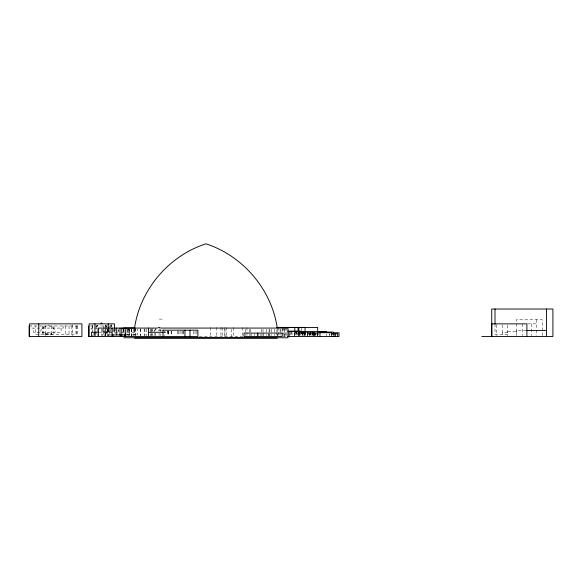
<?xml version="1.0" encoding="UTF-8"?>
<svg xmlns="http://www.w3.org/2000/svg" width="582" height="582" viewBox="0 0 582 582"><rect width="100%" height="100%" fill="white"/><g stroke="black" fill="none" stroke-linecap="round" stroke-linejoin="round"><path stroke-width="0.44" stroke-dasharray="2.91 2.18" d="M40.245 331.427L43.032 327.731L47.95 325.207L52.875 327.731L56.025 332.286M117.833 331.595L118.583 330.307M96.125 326.844L97.354 325.222M159.301 319.096L163.287 319.096M527.794 323.861L536.531 323.861M29.1 325.964L78.592 325.964M90.297 325.964L112.122 325.964M97.558 328.073L91.127 328.073L91.127 330.598M158.58 330.176L162.131 330.176M526.332 330.43L516.321 330.43L516.321 335.668M507.773 331.529L516.321 331.529M99.311 332.286L118.502 332.286M121.718 332.286L135.38 332.286M163.018 332.286L167.907 332.286L167.907 330.882M507.773 332.54L502.593 332.54L502.593 334.388M319.111 332.708L297.969 332.708L297.969 335.741M45.512 333.13L51.66 333.13M315.72 333.464L301.374 333.464L299.534 332.708L299.534 335.741M308.889 333.755L319.111 333.755M45.512 333.966L51.66 333.966M507.773 334.388L495.02 334.388L495.02 323.861M126.403 334.941L137.483 334.941L137.483 328.932M199.277 336.498L243.014 336.498M282.626 336.498L288.788 336.498M127.96 328.641L130.477 332.286M106.644 328.808L109.045 332.286M105.517 325.222L106.739 326.844M165.259 332.286L164.684 331.071L164.691 335.588M542.264 335.632L542.264 319.649L516.438 319.649L516.438 335.632M536.531 319.649L536.531 329.274M536.531 330.176L536.531 335.596M531.73 323.861L531.73 335.632M522.767 323.861L522.767 335.596M507.773 324.996L507.773 336.498M502.259 324.996L502.259 334.388M496.606 324.763L496.606 335.596M329.652 333.842L329.652 335.61M329.587 333.719L329.587 335.108M326.669 334.097L326.669 335.698M318.376 332.075L318.376 335.61M317.685 332.875L317.685 335.588M317.568 332.708L317.568 335.741M317.423 332.788L317.423 335.014M317.059 332.708L317.059 335.741M315.699 332.497L315.699 335.698M315.662 333.755L315.662 335.13M314.949 332.075L314.949 335.61M314.549 333.755L314.549 335.13M314.418 332.708L314.418 335.741M314.236 333.755L314.236 335.13M314.098 332.075L314.098 335.61M313.938 332.708L313.938 335.741M313.858 332.497L313.858 335.698M313.24 335.719L313.24 332.62L294.841 332.62L294.841 335.719M313.065 332.075L313.065 335.61M312.498 332.286L312.498 335.654M312.185 332.62L312.185 335.719M311.021 332.62L311.021 335.719M310.555 332.075L310.555 335.61M310.148 333.755L310.148 335.13M309.762 332.497L309.762 335.698M309.66 333.755L309.66 335.13M309.209 333.464L309.209 335.13M308.889 333.464L308.889 335.13M305.521 332.286L305.521 335.654M305.055 332.875L305.055 335.588M304.699 335.741L304.699 333.464L303.913 332.708L303.913 335.741M304.371 332.075L304.371 335.61M304.175 332.075L304.175 335.61M303.542 331.063L303.542 335.698M302.778 332.497L302.778 335.698M302.633 332.075L302.633 335.61M302.276 332.62L302.276 335.719M302.022 331.063L301.993 335.698M301.505 331.143L301.505 335.603M301.309 327.397L301.309 329.878M301.309 330.707L301.374 335.741M300.843 332.62L300.843 335.719M299.825 332.075L299.825 335.61M299.439 332.875L299.439 335.588M299.192 332.286L299.192 335.654M298.988 332.62L298.988 335.719M298.835 332.358L298.835 335.668M298.246 332.875L298.246 335.588M298.159 332.038L298.159 335.603M298.086 332.358L298.086 335.668M296.864 332.286L296.864 335.654M296.638 331.063L296.638 335.588M296.223 331.063L296.223 335.588M295.598 332.038L295.598 335.603M294.798 332.358L294.798 335.668M294.645 332.875L294.645 335.588M294.485 332.875L294.485 335.588M292.011 332.038L292.011 335.603M291.437 331.143L291.437 335.603M290.382 332.038L290.382 335.603M286.431 327.397L286.431 336.498M285.275 327.44L285.275 336.498M284.533 329.056L284.533 336.498M284.176 327.397L284.176 336.498M283.201 327.44L283.201 336.498M282.816 329.056L282.816 331.536M282.692 327.44L282.692 331.966M280.91 329.252L280.91 331.966M280.066 329.056L280.066 331.536M280.066 332.358L280.066 335.668M278.603 327.397L278.603 331.536M278.603 332.358L278.603 335.668M277.381 333.937L277.381 335.647M277.279 328.954L277.323 335.588M276.181 329.739L276.181 331.427M276.181 332.278L276.181 335.654M274.5 329.252L274.5 335.588M271.438 329.252L271.438 335.588M269.888 329.252L269.888 335.588M269.088 329.252L269.088 335.588M268.935 333.937L268.935 335.647M268.608 333.937L268.608 335.647M266.6 329.252L266.6 335.588M263.151 333.086L263.151 335.647M263.013 329.252L263.013 335.588M261.616 329.252L261.616 335.588M260.816 333.937L260.816 335.647M258.779 333.086L258.779 335.647M254.37 333.937L254.37 335.647M251.497 333.937L251.497 335.647M250.798 329.252L250.798 335.588M249.78 329.252L249.78 335.588M246.972 327.44L246.972 335.588M245.335 329.252L245.335 335.588M242.621 327.44L242.621 336.498M233.528 327.44L233.528 336.498M231.207 329.252L231.207 336.498M226.754 327.44L226.754 336.498M225.008 329.252L225.008 336.498M224.805 327.44L224.805 336.498M222.273 327.44L222.273 336.498M220.942 327.44L220.942 336.498M216.795 327.44L216.795 336.498M210.728 327.44L210.728 336.498M196.912 331.063L196.912 335.588M195.072 331.063L195.072 335.588M193.573 331.063L193.573 335.588M183.701 330.787L183.701 335.683M183.003 331.078L183.003 335.596M182.013 331.078L182.013 335.596M180.056 331.063L180.056 335.588M178.63 331.078L178.63 336.498M177.481 331.078L177.481 335.596M171.668 331.078L171.668 335.596M171.144 331.063L171.144 335.588M168.678 331.078L168.678 335.596M168.489 331.063L168.489 335.588M168.089 331.078L168.089 336.498M167.631 331.063L167.631 335.588M160.487 328.772L160.487 335.596M159.082 327.906L159.082 335.639M155.62 333.13L155.62 335.654M154.856 333.057L154.856 335.639M152.186 328.495L152.186 335.61M151.924 328.765L151.924 335.639M151.116 328.917L151.116 332.286M151.116 333.13L151.116 335.654M150.28 328.765L150.28 335.639M146.759 328.917L146.759 335.654M144.896 328.917L144.896 335.654M144.183 328.765L144.183 335.639M140.269 328.917L140.269 335.654M140.218 328.765L140.218 336.498M135.49 328.765L135.49 335.639M135.38 327.906L135.38 335.654M134.537 328.954L134.537 335.116M134.195 328.932L134.195 334.941M133.773 328.765L133.773 335.639M131.714 328.495L131.714 335.61M131.423 328.779L131.423 335.654M131.248 328.917L131.248 336.498M129.721 328.932L129.721 334.941M129.611 332.286L129.611 335.654M129.015 328.765L129.015 335.639M128.898 328.765L128.898 335.639M127.465 328.932L127.465 334.941M127.058 328.932L127.058 334.941M124.017 328.917L124.017 333.13M123.82 328.954L123.82 333.355M123.726 328.917L123.726 333.13M123.268 328.917L123.268 333.966M118.51 328.917L118.51 333.966M115.178 328.073L115.178 333.966M114.85 328.917L114.85 333.966M114.45 328.917L114.45 333.966M113.461 328.917L113.461 332.286M112.806 328.917L112.806 333.13M111.642 324.763L111.642 326.567M111.169 324.763L111.169 326.567M110.165 324.763L110.165 328.372M110.165 329.274L110.165 335.596M109.86 325.964L109.86 336.498M109.147 328.917L109.147 335.654M108.623 329.274L108.623 336.498M108.237 329.274L108.237 335.654M107.677 329.274L107.677 335.596M107.459 329.477L107.459 335.618M107.095 331.02L107.095 335.167M106.513 325.964L106.513 335.618M105.829 324.763L105.829 328.372M105.829 329.274L105.829 335.596M105.451 335.989L105.451 331.02L104.142 331.02L104.142 335.989M105.087 325.964L105.087 335.618M105.058 328.073L105.058 335.654M103.763 325.964L103.763 336.498M103.669 328.786L103.669 334.352M102.534 328.917L102.534 336.498M101.617 328.917L101.617 335.654M97.558 324.763L97.558 326.567M97.369 328.786L97.369 335.639M96.088 325.964L96.088 336.498M95.724 333.13L95.724 335.654M94.939 333.13L94.939 335.654M94.771 333.13L94.771 335.654M93.891 333.13L93.891 335.654M92.727 324.763L92.727 336.498M92.298 325.964L92.298 331.231M77.675 325.964L77.675 335.618M76.729 325.964L76.729 335.618M75.987 325.964L75.987 334.388L35.531 334.388L35.531 325.964M72.794 324.763L72.794 335.596M71.877 325.964L71.877 334.388M69.018 325.964L69.018 334.388M65.519 325.964L65.519 335.618M63.132 325.964L63.132 328.073L31.479 328.073L31.479 325.964M61.081 328.073L61.081 332.286L33.53 332.286L33.53 328.073M53.937 325.964L53.937 334.81L43.199 334.81L43.199 325.964M51.66 325.964L51.66 335.654M45.68 334.81L45.68 335.654M45.512 325.964L45.512 334.81M42.501 325.964L42.501 334.388"/><path stroke-width="0.87" d="M134.537 328.073C140.167 289.53 168.853 255.76 205.904 243.814C242.963 255.76 271.649 289.53 277.279 328.073M154.201 331.071L155.896 329.005M158.166 327.601L160.094 327.368M100.781 323.09L102.09 323.09M278.603 327.397L305.055 327.397L305.055 331.063M276.377 327.44L317.685 327.44L317.685 331.063M135.017 327.906L122.809 328.073M157.249 328.073L98.431 328.073L98.431 336.498M160.821 328.073L287.995 328.073L287.995 337.764L123.82 337.764M162.945 330.176L197.895 330.176L197.895 336.498L88.5 336.498L88.5 325.964M526.906 330.43L546.454 330.43M287.726 331.143L301.505 331.143M319.838 331.696L326.669 331.696M319.482 332.075L333.486 332.075L333.486 333.842M98.525 332.286L91.483 332.286L91.483 336.498M148.57 332.286L163.018 332.286M319.649 332.708L331.762 332.708L331.762 336.498M333.486 332.788L339 332.788L339 336.498L287.726 336.498M331.762 333.719L333.959 333.719L333.959 336.498M331.413 333.755L337.618 333.755L337.618 336.498M111.962 334.941L126.17 334.941M481.787 336.498L552.9 336.498L552.9 309.013L491.732 309.013L491.732 324.087M134.537 338.186L277.279 338.186M546.454 309.013L546.454 336.498M526.906 336.498L526.906 323.861L491.434 323.861L491.434 336.498M495.02 309.013L495.02 323.861M491.943 323.861L491.943 336.498M335.319 333.755L335.319 336.498M320.944 332.075L320.944 332.788M319.962 336.498L319.962 331.442L289.145 331.442L289.145 336.498M307.558 331.442L307.558 336.498M298.835 327.397L298.835 331.536M298.086 327.397L298.086 331.536M294.798 327.397L294.798 331.536M257.397 333.086L257.397 336.498M189.979 330.176L189.979 336.498M184.96 330.176L184.96 336.498M163.018 330.176L163.018 336.498M148.57 328.073L148.57 336.498M125.668 328.073L125.668 336.498M125.268 333.966L125.268 336.498M124.883 333.966L124.883 336.498M121.805 328.073L121.805 336.498M120.205 334.337L120.205 335.989M120.001 328.073L120.001 334.941M116.698 328.073L116.698 334.941M114.479 328.372L114.479 323.861L89.162 323.861L89.162 336.498M112.806 333.966L112.806 336.498M111.962 328.073L111.962 336.498M108.237 323.861L108.237 328.917M94.939 323.861L94.939 332.286M38.725 323.861L38.725 336.498M29.609 336.498L29.609 323.861L81.909 323.861L81.909 336.498L29.1 336.498L29.1 325.964M282.175 333.086L244.033 333.086L244.033 336.498L282.175 336.498L282.175 333.086"/></g></svg>
